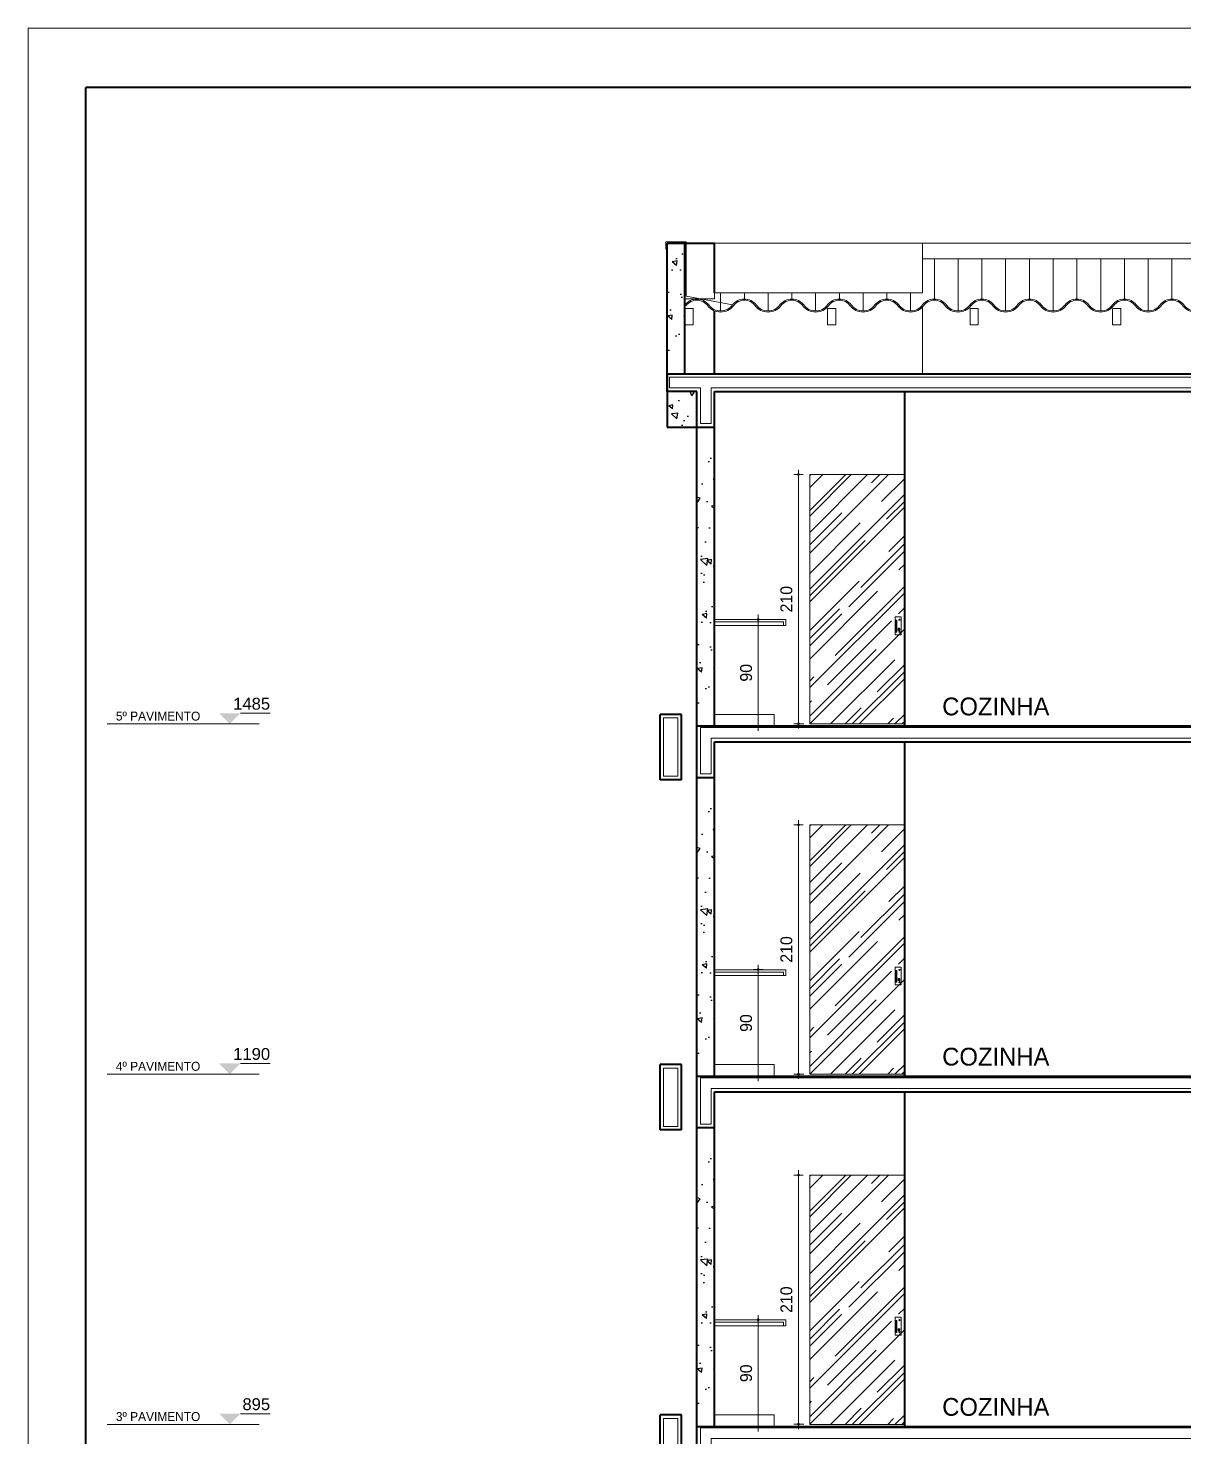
# Model space of a CAD drawing. Header units: millimetres. Extents: x 13204 to 24802, y 21209 to 40694.
# Drawn here: x 13204 to 14177, y 29468 to 30655 of the extents above; entities that cross this region are included whole.
import ezdxf
from ezdxf.enums import TextEntityAlignment as Align

# ---------------------------------------------------------------- set-up
doc = ezdxf.new("R2010")
doc.units = ezdxf.units.MM
for name, color, linetype, lineweight in [('COTAS', 30, 'Continuous', 5), ('Esquadrias', 2, 'Continuous', 20), ('Hachura', 8, 'Continuous', 0), ('Louças', 150, 'Continuous', 15), ('Meia Parede', 11, 'Continuous', 40), ('Moveis', 6, 'Continuous', 13), ('PAREDE', 1, 'Continuous', 40), ('Paredes', 1, 'Continuous', 40), ('PISO', 5, 'Continuous', 5), ('TEXTO', 4, 'Continuous', 5)]:
    doc.layers.add(name, color=color, linetype=linetype, lineweight=lineweight)
doc.layers.add('HACHURAS', color=8, linetype='Continuous')
doc.styles.add('LANA', font='stylu.ttf')
doc.styles.add('util2000', font='arial.ttf')
doc.dimstyles.new('COTA 50', dxfattribs={"dimscale": 0, "dimtxt": 10, "dimasz": 0.5, "dimexe": 1.25, "dimexo": 5, "dimgap": 5, "dimtad": 1, "dimdec": 0, "dimtxsty": 'LANA', "dimblk": 'cota', "dimcen": 2.5, "dimse2": 1, "dimclrd": 256, "dimclre": 256, "dimclrt": 256, "dimaunit": 1, "dimadec": 0, "dimazin": 0, "dimtfac": 1, "dimtdec": 0, "dimtmove": 0, "dimatfit": 3, "dimldrblk": 'DOTSMALL', "dimfxl": 5, "dimfxlon": 1, "dimtzin": 9, "dimlwd": -1, "dimlwe": -1, "dimarcsym": 0})

# ---------------------------------------------------------------- blocks, each defined once
blk = doc.blocks.new('A$C2964091D')
at = {"layer": 'PISO'}
for p, q in [((-2.6, 4.9), (-2.6, 4.1)), ((-1.7, 5.4), (-2.1, 5.4)), ((-2.1, 3.6), (-1.7, 3.6)), ((-1.2, 4.9), (-1.2, 4.1))]:
    blk.add_line(p, q, dxfattribs=at)
for points in [[(0, 15), (-5, 15), (-5, 0), (0, 0)], [(-3.5, 12.2), (-4.5, 12.2), (-4.5, 2.2), (-3.5, 2.2)], [(-1.8, 4.9), (-1.9, 4.9), (-1.9, 4.5), (-1.8, 4.5)]]:
    blk.add_lwpolyline(points, close=True, dxfattribs=at)
for centre, radius in [((-1.4, 12.6), 0.5), ((-1.4, 12.6), 0.2), ((-1.9, 4.7), 0.404), ((-1.4, 2.4), 0.5), ((-1.4, 2.4), 0.2)]:
    blk.add_circle(centre, radius, dxfattribs=at)
for centre, start, end in [((-2.1, 4.9), 90, 180), ((-2.1, 4.1), 180, 270), ((-1.7, 4.9), 360, 90), ((-1.7, 4.1), 270, 360)]:
    blk.add_arc(centre, 0.5, start, end, dxfattribs=at)
blk = doc.blocks.new('A$C08246D74')
at = {"layer": 'PISO'}
for points in [[(120, 0, -0.5), (100, 0, 0.5), (80, 0, -0.5), (60, 0, 0.5), (40, 0, -0.5), (20, 0, 0.5), (0, 0)], [(120.8, -0.6, -0.5), (99.2, -0.6, 0.5), (80.8, -0.6, -0.5), (59.2, -0.6, 0.5), (40.8, -0.6, -0.5), (19.2, -0.6, 0.5), (0.8, -0.6, 0.5)]]:
    blk.add_lwpolyline(points, format="xyb", dxfattribs=at)
blk.add_lwpolyline([(7, -16.6), (7, -2.9), (0, -2.9), (0, -16.6), (7, -16.6)], dxfattribs=at)
blk = doc.blocks.new('*U100', base_point=(65068, 19016.6))
at = {"color": 0}
blk.add_line((65077, 19025.6), (65102, 19025.6), dxfattribs=at)
blk.add_solid([(65068, 19016.6), (65059, 19025.6), (65077, 19025.6)], dxfattribs=at)
blk = doc.blocks.new('*U101', base_point=(65068, 19311.6))
at = {"color": 0}
blk.add_line((65077, 19320.6), (65102, 19320.6), dxfattribs=at)
blk.add_solid([(65068, 19311.6), (65059, 19320.6), (65077, 19320.6)], dxfattribs=at)
blk = doc.blocks.new('*U102', base_point=(65068, 19606.6))
at = {"color": 0}
blk.add_line((65077, 19615.6), (65102, 19615.6), dxfattribs=at)
blk.add_solid([(65068, 19606.6), (65059, 19615.6), (65077, 19615.6)], dxfattribs=at)
blk = doc.blocks.new('cota')
at = {"layer": 'COTAS'}
blk.add_hatch(color=256, dxfattribs=at).paths.add_polyline_path([(-1.6, 0, 1), (1.6, 0, 1)])
for points in [[(-1.6, 0), (-8, 0)], [(0, 1.6), (0, 8)], [(8, 0), (1.6, 0)], [(0, -8), (0, -1.6)]]:
    blk.add_lwpolyline(points, dxfattribs=at)
blk.add_circle((0, 0), 1.6, dxfattribs=at)
blk = doc.blocks.new('*D943')
at = {"layer": 'COTAS', "transparency": 16777216}
for p, q in [((13818.5, 29477.1), (13818.5, 29566.1)), ((13823.5, 29476.6), (13817.3, 29476.6))]:
    blk.add_line(p, q, dxfattribs=at)
at = {"layer": 'Defpoints', "color": 0, "transparency": 16777216}
for p in [(13818.5, 29566.6), (13831.8, 29566.6), (13831.8, 29476.6)]:
    blk.add_point(p, dxfattribs=at)
at = {"layer": 'COTAS', "transparency": 16777216, "xscale": 0.5, "yscale": 0.5, "zscale": 0.5}
for p, rotation in [((13818.5, 29566.6), 90), ((13818.5, 29476.6), 270)]:
    blk.add_blockref('cota', p, dxfattribs=dict(at, rotation=rotation))
at = {"layer": 'COTAS', "transparency": 16777216, "insert": (13808.3, 29521.6), "char_height": 10, "attachment_point": 5, "rotation": 90, "style": 'LANA'}
blk.add_mtext('90', dxfattribs=at)
blk = doc.blocks.new('_DotSmall')
at = {"layer": 'PAREDE', "color": 0, "const_width": 0.5}
blk.add_lwpolyline([(-0.0625, 0, 1), (0.0625, 0, 1)], format="xyb", close=True, dxfattribs=at)
blk = doc.blocks.new('*D944')
at = {"layer": 'COTAS', "transparency": 16777216}
for p, q in [((13852.4, 29479.1), (13852.4, 29688.1)), ((13856.8, 29478.6), (13851.1, 29478.6))]:
    blk.add_line(p, q, dxfattribs=at)
at = {"layer": 'Defpoints', "color": 0, "transparency": 16777216}
for p in [(13852.4, 29688.6), (13861.8, 29688.6), (13861.8, 29478.6)]:
    blk.add_point(p, dxfattribs=at)
at = {"layer": 'COTAS', "transparency": 16777216, "xscale": 0.5, "yscale": 0.5, "zscale": 0.5}
for p, rotation in [((13852.4, 29688.6), 90), ((13852.4, 29478.6), 270)]:
    blk.add_blockref('cota', p, dxfattribs=dict(at, rotation=rotation))
at = {"layer": 'COTAS', "transparency": 16777216, "insert": (13842.2, 29583.6), "char_height": 10, "attachment_point": 5, "rotation": 90, "style": 'LANA'}
blk.add_mtext('210', dxfattribs=at)
blk = doc.blocks.new('*D945')
at = {"layer": 'COTAS', "transparency": 16777216}
for p, q in [((13818.5, 29772.1), (13818.5, 29861.1)), ((13823.5, 29771.6), (13817.3, 29771.6))]:
    blk.add_line(p, q, dxfattribs=at)
at = {"layer": 'Defpoints', "color": 0, "transparency": 16777216}
for p in [(13818.5, 29861.6), (13831.8, 29861.6), (13831.8, 29771.6)]:
    blk.add_point(p, dxfattribs=at)
at = {"layer": 'COTAS', "transparency": 16777216, "xscale": 0.5, "yscale": 0.5, "zscale": 0.5}
for p, rotation in [((13818.5, 29861.6), 90), ((13818.5, 29771.6), 270)]:
    blk.add_blockref('cota', p, dxfattribs=dict(at, rotation=rotation))
at = {"layer": 'COTAS', "transparency": 16777216, "insert": (13808.3, 29816.6), "char_height": 10, "attachment_point": 5, "rotation": 90, "style": 'LANA'}
blk.add_mtext('90', dxfattribs=at)
blk = doc.blocks.new('*D946')
at = {"layer": 'COTAS', "transparency": 16777216}
for p, q in [((13852.4, 29774.1), (13852.4, 29983.1)), ((13856.8, 29773.6), (13851.1, 29773.6))]:
    blk.add_line(p, q, dxfattribs=at)
at = {"layer": 'Defpoints', "color": 0, "transparency": 16777216}
for p in [(13852.4, 29983.6), (13861.8, 29983.6), (13861.8, 29773.6)]:
    blk.add_point(p, dxfattribs=at)
at = {"layer": 'COTAS', "transparency": 16777216, "xscale": 0.5, "yscale": 0.5, "zscale": 0.5}
for p, rotation in [((13852.4, 29983.6), 90), ((13852.4, 29773.6), 270)]:
    blk.add_blockref('cota', p, dxfattribs=dict(at, rotation=rotation))
at = {"layer": 'COTAS', "transparency": 16777216, "insert": (13842.2, 29878.6), "char_height": 10, "attachment_point": 5, "rotation": 90, "style": 'LANA'}
blk.add_mtext('210', dxfattribs=at)
blk = doc.blocks.new('*D947')
at = {"layer": 'COTAS', "transparency": 16777216}
for p, q in [((13818.5, 30067.1), (13818.5, 30156.1)), ((13823.5, 30066.6), (13817.3, 30066.6))]:
    blk.add_line(p, q, dxfattribs=at)
at = {"layer": 'Defpoints', "color": 0, "transparency": 16777216}
for p in [(13818.5, 30156.6), (13831.8, 30156.6), (13831.8, 30066.6)]:
    blk.add_point(p, dxfattribs=at)
at = {"layer": 'COTAS', "transparency": 16777216, "xscale": 0.5, "yscale": 0.5, "zscale": 0.5}
for p, rotation in [((13818.5, 30156.6), 90), ((13818.5, 30066.6), 270)]:
    blk.add_blockref('cota', p, dxfattribs=dict(at, rotation=rotation))
at = {"layer": 'COTAS', "transparency": 16777216, "insert": (13808.3, 30111.6), "char_height": 10, "attachment_point": 5, "rotation": 90, "style": 'LANA'}
blk.add_mtext('90', dxfattribs=at)
blk = doc.blocks.new('*D948')
at = {"layer": 'COTAS', "transparency": 16777216}
for p, q in [((13852.4, 30069.1), (13852.4, 30278.1)), ((13856.8, 30068.6), (13851.1, 30068.6))]:
    blk.add_line(p, q, dxfattribs=at)
at = {"layer": 'Defpoints', "color": 0, "transparency": 16777216}
for p in [(13852.4, 30278.6), (13861.8, 30278.6), (13861.8, 30068.6)]:
    blk.add_point(p, dxfattribs=at)
at = {"layer": 'COTAS', "transparency": 16777216, "xscale": 0.5, "yscale": 0.5, "zscale": 0.5}
for p, rotation in [((13852.4, 30278.6), 90), ((13852.4, 30068.6), 270)]:
    blk.add_blockref('cota', p, dxfattribs=dict(at, rotation=rotation))
at = {"layer": 'COTAS', "transparency": 16777216, "insert": (13842.2, 30173.6), "char_height": 10, "attachment_point": 5, "rotation": 90, "style": 'LANA'}
blk.add_mtext('210', dxfattribs=at)

msp = doc.modelspace()

# ---------------------------------------------------------------- hatches: boundary and pattern name
at = {"layer": 'HACHURAS'}
h = msp.add_hatch(dxfattribs=at)
h.set_pattern_fill('AR-CONC', color=256, scale=0.25, angle=90, style=0)
h.set_pattern_definition([(140, (13741.78, 30363.564), (3.985, 45.546), [4.763, -52.388]), (85, (13741.78, 30363.564), (-47.764, -8.81), [3.81, -41.91]), (190.45, (13742.11, 30367.36), (-43.78, 36.736), [4.048, -44.523]), (136.184, (13729.08, 30363.564), (10.51, 67.77), [7.144, -78.581]), (186.636, (13729.956, 30369.21), (-61.856, 59.35), [6.07, -66.784]), (81.184, (13729.08, 30363.564), (-61.856, 59.35), [5.715, -62.865]), (111, (13732.255, 30369.914), (25.566, 37.904), [4.763, -52.388]), (56, (13732.255, 30369.914), (-46.047, 15.45), [3.81, -41.91]), (161.45, (13734.385, 30373.072), (-20.48, 53.354), [4.047, -44.522]), (127.5, (13741.78, 30363.564), (-21.1388, 0.7722), [0, -41.402, 0, -42.545, 0, -42.0688]), (97.5, (13741.78, 30363.564), (-25.045, 16.705), [0, -24.257, 0, -40.4495, 0, -16.0338]), (57.5, (13741.78, 30349.403), (1.4322, 33.8976), [0, -15.875, 0, -49.53, 0, -65.7225]), (47.5, (13741.78, 30343.053), (-6.3566, 37.032), [0, -20.6375, 0, -32.893, 0, -46.6725])])
h.paths.add_polyline_path([(13756.78, 30473.56), (13741.78, 30473.56), (13741.78, 30363.56), (13756.78, 30363.56)])
h = msp.add_hatch(dxfattribs=at)
h.set_pattern_fill('AR-CONC', color=256, scale=0.215, angle=90, style=0)
h.set_pattern_definition([(140, (13766.78, 29181.564), (3.4269, 39.1697), [4.0957, -45.0532]), (85, (13766.78, 29181.564), (-41.0772, -7.5772), [3.2766, -36.0426]), (190.451, (13767.065, 29184.828), (-37.6501, 31.5926), [3.4809, -38.2893]), (136.184, (13755.86, 29181.564), (9.0391, 58.282), [6.1436, -67.58]), (186.6356, (13756.61, 29186.42), (-53.1965, 51.042), [5.2213, -57.434]), (81.184, (13755.86, 29181.564), (-53.1964, 51.042), [4.915, -54.064]), (111, (13758.588, 29187.025), (21.9871, 32.5972), [4.0957, -45.0532]), (56, (13758.59, 29187.025), (-39.6004, 13.2874), [3.2766, -36.0426]), (161.4514, (13760.42, 29189.74), (-17.6134, 45.8845), [3.4808, -38.2893]), (127.5, (13766.78, 29181.564), (-18.17933, 0.66405), [0, -35.60572, 0, -36.5887, 0, -36.17912]), (97.5, (13766.78, 29181.564), (-21.53882, 14.36623), [0, -20.86102, 0, -34.78657, 0, -13.78903]), (57.5, (13766.78, 29169.386), (1.23168, 29.15198), [0, -13.6525, 0, -42.5958, 0, -56.52135]), (47.5, (13766.78, 29163.925), (-5.4667, 31.8478), [0, -17.74825, 0, -28.288, 0, -40.13835])])
h.paths.add_polyline_path([(13766.78, 30348.56), (13741.78, 30348.56), (13741.78, 30318.56), (13766.78, 30318.56)])
h = msp.add_hatch(dxfattribs=at)
h.set_pattern_fill('AR-CONC', color=256, scale=0.25, angle=90, style=0)
h.set_pattern_definition([(140, (13766.78, 30066.564), (3.985, 45.546), [4.7625, -52.3875]), (85, (13766.78, 30066.564), (-47.764, -8.811), [3.81, -41.91]), (190.45, (13767.11, 30070.36), (-43.779, 36.736), [4.0475, -44.5225]), (136.184, (13754.08, 30066.564), (10.51, 67.77), [7.144, -78.581]), (186.636, (13754.956, 30072.21), (-61.856, 59.351), [6.071, -66.784]), (81.184, (13754.08, 30066.564), (-61.856, 59.351), [5.715, -62.865]), (111, (13757.255, 30072.914), (25.5664, 37.904), [4.7625, -52.3875]), (56, (13757.255, 30072.914), (-46.047, 15.4505), [3.81, -41.91]), (161.451, (13759.385, 30076.072), (-20.481, 53.354), [4.0475, -44.5225]), (127.5, (13766.78, 30066.564), (-21.1388, 0.7722), [0, -41.402, 0, -42.545, 0, -42.0688]), (97.5, (13766.78, 30066.564), (-25.0451, 16.705), [0, -24.257, 0, -40.4495, 0, -16.0338]), (57.5, (13766.78, 30052.403), (1.4322, 33.8976), [0, -15.875, 0, -49.53, 0, -65.7225]), (47.5, (13766.78, 30046.053), (-6.3566, 37.0323), [0, -20.6375, 0, -32.893, 0, -46.6725])])
h.paths.add_polyline_path([(13781.78, 30318.56), (13766.78, 30318.56), (13766.78, 30066.56), (13781.78, 30066.56)])
h = msp.add_hatch(dxfattribs=at)
h.set_pattern_fill('AR-RROOF', color=256, angle=45, style=0)
h.set_pattern_definition([(45, (13861.78, 30068.564), (21.5526, 57.4736), [381, -50.8, 127, -25.4]), (45, (13876.687, 30101.43), (-41.848, 5.927), [76.2, -8.382, 152.4, -19.05]), (45, (13855.494, 30092.81), (81.3611, 105.4282), [203.2, -35.56, 101.6, -25.4])])
h.paths.add_polyline_path([(13941.78, 30278.56), (13861.78, 30278.56), (13861.78, 30068.56), (13941.78, 30068.56)])
h = msp.add_hatch(dxfattribs=at)
h.set_pattern_fill('AR-CONC', color=256, scale=0.25, angle=90, style=0)
h.set_pattern_definition([(140, (13766.78, 29771.564), (3.985, 45.546), [4.7625, -52.3875]), (85, (13766.78, 29771.564), (-47.764, -8.811), [3.81, -41.91]), (190.45, (13767.11, 29775.36), (-43.779, 36.736), [4.0475, -44.5225]), (136.184, (13754.08, 29771.564), (10.51, 67.77), [7.144, -78.581]), (186.636, (13754.956, 29777.21), (-61.856, 59.351), [6.071, -66.784]), (81.184, (13754.08, 29771.564), (-61.856, 59.351), [5.715, -62.865]), (111, (13757.255, 29777.914), (25.5664, 37.904), [4.7625, -52.3875]), (56, (13757.255, 29777.914), (-46.047, 15.4505), [3.81, -41.91]), (161.451, (13759.385, 29781.072), (-20.481, 53.354), [4.0475, -44.5225]), (127.5, (13766.78, 29771.564), (-21.1388, 0.7722), [0, -41.402, 0, -42.545, 0, -42.0688]), (97.5, (13766.78, 29771.564), (-25.0451, 16.705), [0, -24.257, 0, -40.4495, 0, -16.0338]), (57.5, (13766.78, 29757.403), (1.4322, 33.8976), [0, -15.875, 0, -49.53, 0, -65.7225]), (47.5, (13766.78, 29751.053), (-6.3566, 37.0323), [0, -20.6375, 0, -32.893, 0, -46.6725])])
h.paths.add_polyline_path([(13781.78, 30023.56), (13766.78, 30023.56), (13766.78, 29771.56), (13781.78, 29771.56)])
h = msp.add_hatch(dxfattribs=at)
h.set_pattern_fill('AR-RROOF', color=256, angle=45, style=0)
h.set_pattern_definition([(45, (13861.78, 29773.564), (21.5526, 57.4736), [381, -50.8, 127, -25.4]), (45, (13876.687, 29806.43), (-41.848, 5.927), [76.2, -8.382, 152.4, -19.05]), (45, (13855.494, 29797.81), (81.3611, 105.4282), [203.2, -35.56, 101.6, -25.4])])
h.paths.add_polyline_path([(13941.78, 29983.56), (13861.78, 29983.56), (13861.78, 29773.56), (13941.78, 29773.56)])
h = msp.add_hatch(dxfattribs=at)
h.set_pattern_fill('AR-CONC', color=256, scale=0.25, angle=90, style=0)
h.set_pattern_definition([(140, (13766.78, 29476.564), (3.985, 45.546), [4.7625, -52.3875]), (85, (13766.78, 29476.564), (-47.764, -8.811), [3.81, -41.91]), (190.45, (13767.11, 29480.36), (-43.779, 36.736), [4.0475, -44.5225]), (136.184, (13754.08, 29476.564), (10.51, 67.77), [7.144, -78.581]), (186.636, (13754.956, 29482.21), (-61.856, 59.351), [6.071, -66.784]), (81.184, (13754.08, 29476.564), (-61.856, 59.351), [5.715, -62.865]), (111, (13757.255, 29482.914), (25.5664, 37.904), [4.7625, -52.3875]), (56, (13757.255, 29482.914), (-46.047, 15.4505), [3.81, -41.91]), (161.451, (13759.385, 29486.072), (-20.481, 53.354), [4.0475, -44.5225]), (127.5, (13766.78, 29476.564), (-21.1388, 0.7722), [0, -41.402, 0, -42.545, 0, -42.0688]), (97.5, (13766.78, 29476.564), (-25.0451, 16.705), [0, -24.257, 0, -40.4495, 0, -16.0338]), (57.5, (13766.78, 29462.403), (1.4322, 33.8976), [0, -15.875, 0, -49.53, 0, -65.7225]), (47.5, (13766.78, 29456.053), (-6.3566, 37.0323), [0, -20.6375, 0, -32.893, 0, -46.6725])])
h.paths.add_polyline_path([(13781.78, 29728.56), (13766.78, 29728.56), (13766.78, 29476.56), (13781.78, 29476.56)])
h = msp.add_hatch(dxfattribs=at)
h.set_pattern_fill('AR-RROOF', color=256, angle=45, style=0)
h.set_pattern_definition([(45, (13861.78, 29478.564), (21.5526, 57.4736), [381, -50.8, 127, -25.4]), (45, (13876.687, 29511.43), (-41.848, 5.927), [76.2, -8.382, 152.4, -19.05]), (45, (13855.494, 29502.81), (81.3611, 105.4282), [203.2, -35.56, 101.6, -25.4])])
h.paths.add_polyline_path([(13941.78, 29688.56), (13861.78, 29688.56), (13861.78, 29478.56), (13941.78, 29478.56)])

# ---------------------------------------------------------------- linework, layer by layer
at = {"layer": 'Esquadrias'}
for p, q in [((13956.78, 30473.56), (13781.78, 30473.56)), ((13956.78, 30460.19), (13956.78, 30473.56)), ((13956.78, 30363.56), (13956.78, 30419.88))]:
    msp.add_line(p, q, dxfattribs=at)
at = {"layer": 'Hachura'}
for p, q in [((13966.78, 30426.45), (13966.78, 30460.19)), ((13986.78, 30416.45), (13986.78, 30460.19)), ((14006.78, 30426.45), (14006.78, 30460.19)), ((14026.78, 30416.45), (14026.78, 30460.19)), ((14046.78, 30426.45), (14046.78, 30460.19)), ((14066.78, 30416.45), (14066.78, 30460.19)), ((14086.78, 30426.45), (14086.78, 30460.19)), ((14106.78, 30416.45), (14106.78, 30460.19)), ((14126.78, 30426.45), (14126.78, 30460.19)), ((14146.78, 30416.45), (14146.78, 30460.19)), ((14166.78, 30426.45), (14166.78, 30460.19)), ((13766.78, 30426.45), (13766.78, 30426.69)), ((13786.78, 30416.45), (13786.78, 30431.69)), ((13806.78, 30426.45), (13806.78, 30431.69)), ((13826.78, 30416.45), (13826.78, 30431.69)), ((13846.78, 30426.45), (13846.78, 30431.69)), ((13866.78, 30416.45), (13866.78, 30431.69)), ((13886.78, 30426.45), (13886.78, 30431.69)), ((13906.78, 30416.45), (13906.78, 30431.69)), ((13926.78, 30426.45), (13926.78, 30431.69)), ((13946.78, 30416.45), (13946.78, 30431.69))]:
    msp.add_line(p, q, dxfattribs=at)
at = {"layer": 'Louças'}
for p, q in [((13956.78, 30473.56), (14221.78, 30473.56)), ((13839.78, 30151.56), (13781.78, 30151.56)), ((13831.78, 30076.56), (13781.78, 30076.56)), ((13831.78, 30076.56), (13831.78, 30066.56)), ((13839.78, 29856.56), (13781.78, 29856.56)), ((13831.78, 29781.56), (13781.78, 29781.56)), ((13831.78, 29781.56), (13831.78, 29771.56)), ((13839.78, 29561.56), (13781.78, 29561.56)), ((13831.78, 29486.56), (13781.78, 29486.56)), ((13831.78, 29486.56), (13831.78, 29476.56))]:
    msp.add_line(p, q, dxfattribs=at)
for points in [[(13781.78, 30156.56), (13841.78, 30156.56), (13841.78, 30151.56), (13839.78, 30151.56), (13839.78, 30154.56), (13781.78, 30154.56)], [(13781.78, 29861.56), (13841.78, 29861.56), (13841.78, 29856.56), (13839.78, 29856.56), (13839.78, 29859.56), (13781.78, 29859.56)], [(13781.78, 29566.56), (13841.78, 29566.56), (13841.78, 29561.56), (13839.78, 29561.56), (13839.78, 29564.56), (13781.78, 29564.56)]]:
    msp.add_lwpolyline(points, dxfattribs=at)
at = {"layer": 'Meia Parede'}
for p, q in [((13756.78, 30473.56), (13781.78, 30473.56)), ((13781.78, 30431.69), (13781.78, 30473.56)), ((13781.78, 30363.56), (13781.78, 30416.41)), ((13941.78, 30066.56), (13941.78, 30348.56)), ((13941.78, 29771.56), (13941.78, 30053.56)), ((13941.78, 29476.56), (13941.78, 29758.56))]:
    msp.add_line(p, q, dxfattribs=at)
at = {"layer": 'Moveis'}
for points in [[(13941.78, 30278.56), (13861.78, 30278.56), (13861.78, 30068.56), (13941.78, 30068.56)], [(13941.78, 29983.56), (13861.78, 29983.56), (13861.78, 29773.56), (13941.78, 29773.56)], [(13941.78, 29688.56), (13861.78, 29688.56), (13861.78, 29478.56), (13941.78, 29478.56)]]:
    msp.add_lwpolyline(points, close=True, dxfattribs=at)
at = {"layer": 'Paredes'}
for p, q in [((21256.85, 30604.49), (13252.5, 30604.49)), ((13252.5, 28446.32), (13252.5, 30604.49)), ((13741.78, 30348.56), (13741.78, 30473.56)), ((13741.78, 30473.56), (13756.78, 30473.56)), ((13756.78, 30363.56), (13756.78, 30473.56)), ((13741.78, 30363.56), (15069.23, 30363.56)), ((13741.78, 30363.56), (13741.78, 30318.56)), ((13766.78, 30348.56), (13741.78, 30348.56)), ((13766.78, 30066.56), (13766.78, 30348.56)), ((13781.78, 30066.56), (13781.78, 30348.56)), ((13781.78, 30348.56), (14206.78, 30348.56)), ((13741.78, 30318.56), (13781.78, 30318.56)), ((13735.78, 30021.56), (13735.78, 30076.56)), ((13753.78, 30076.56), (13735.78, 30076.56)), ((13753.78, 30021.56), (13753.78, 30076.56)), ((13766.78, 29771.56), (13766.78, 30068.56)), ((14206.78, 30066.56), (13766.78, 30066.56)), ((13781.78, 29771.56), (13781.78, 30053.56)), ((13781.78, 30053.56), (14206.78, 30053.56)), ((13753.78, 30021.56), (13735.78, 30021.56)), ((13766.78, 30023.56), (13781.78, 30023.56)), ((13735.78, 29726.56), (13735.78, 29781.56)), ((13753.78, 29781.56), (13735.78, 29781.56)), ((13753.78, 29726.56), (13753.78, 29781.56)), ((13766.78, 29476.56), (13766.78, 29773.56)), ((14206.78, 29771.56), (13766.78, 29771.56)), ((13781.78, 29476.56), (13781.78, 29758.56)), ((13781.78, 29758.56), (14206.78, 29758.56)), ((13753.78, 29726.56), (13735.78, 29726.56)), ((13766.78, 29728.56), (13781.78, 29728.56)), ((13735.78, 29431.56), (13735.78, 29486.56)), ((13753.78, 29486.56), (13735.78, 29486.56)), ((13753.78, 29431.56), (13753.78, 29486.56)), ((13766.78, 29181.56), (13766.78, 29478.56)), ((14206.78, 29476.56), (13766.78, 29476.56))]:
    msp.add_line(p, q, dxfattribs=at)
at = {"layer": 'PISO'}
for p, q in [((13956.78, 30460.19), (14221.78, 30460.19)), ((13956.78, 30460.19), (13956.78, 30431.69)), ((13756.78, 30426.69), (13781.78, 30426.69)), ((13781.78, 30431.69), (13956.78, 30431.69)), ((13781.78, 30426.69), (13781.78, 30431.69))]:
    msp.add_line(p, q, dxfattribs=at)
for points in [[(13741.78, 30468.56), (13740.78, 30468.56), (13740.78, 30474.56), (13757.78, 30474.56), (13757.78, 30428.76), (13796.78, 30421.45)], [(13769.78, 30351.56), (13769.78, 30321.56), (13778.78, 30321.56), (13778.78, 30351.56), (14209.78, 30351.56), (14209.78, 30321.56), (14218.78, 30321.56), (14218.78, 30351.56), (14344.78, 30351.56), (14344.78, 30321.56), (14353.78, 30321.56), (14353.78, 30351.56), (14729.78, 30351.56), (14729.78, 30321.56), (14738.78, 30321.56), (14738.78, 30351.56), (15057.23, 30351.56), (15057.23, 30321.56), (15066.23, 30321.56), (15066.23, 30360.56), (13743.67, 30360.56), (13743.67, 30351.56), (13769.78, 30351.56)]]:
    msp.add_lwpolyline(points, dxfattribs=at)
for points in [[(13750.78, 30073.56), (13738.78, 30073.56), (13738.78, 30024.56), (13750.78, 30024.56)], [(13769.78, 30065.56), (13769.78, 30026.56), (13778.78, 30026.56), (13778.78, 30056.56), (14209.78, 30056.56), (14209.78, 30026.56), (14218.78, 30026.56), (14218.78, 30056.56), (14344.78, 30056.56), (14344.78, 30026.56), (14353.78, 30026.56), (14353.78, 30056.56), (14729.78, 30056.56), (14729.78, 30026.56), (14738.78, 30026.56), (14738.78, 30056.56), (15057.23, 30056.56), (15057.23, 30026.56), (15066.23, 30026.56), (15066.23, 30065.56)], [(13750.78, 29778.56), (13738.78, 29778.56), (13738.78, 29729.56), (13750.78, 29729.56)], [(13769.78, 29770.56), (13769.78, 29731.56), (13778.78, 29731.56), (13778.78, 29761.56), (14209.78, 29761.56), (14209.78, 29731.56), (14218.78, 29731.56), (14218.78, 29761.56), (14344.78, 29761.56), (14344.78, 29731.56), (14353.78, 29731.56), (14353.78, 29761.56), (14729.78, 29761.56), (14729.78, 29731.56), (14738.78, 29731.56), (14738.78, 29761.56), (15057.23, 29761.56), (15057.23, 29731.56), (15066.23, 29731.56), (15066.23, 29770.56)], [(13750.78, 29483.56), (13738.78, 29483.56), (13738.78, 29434.56), (13750.78, 29434.56)], [(13769.78, 29475.56), (13769.78, 29436.56), (13778.78, 29436.56), (13778.78, 29466.56), (14209.78, 29466.56), (14209.78, 29436.56), (14218.78, 29436.56), (14218.78, 29466.56), (14344.78, 29466.56), (14344.78, 29436.56), (14353.78, 29436.56), (14353.78, 29466.56), (14729.78, 29466.56), (14729.78, 29436.56), (14738.78, 29436.56), (14738.78, 29466.56), (15057.23, 29466.56), (15057.23, 29436.56), (15066.23, 29436.56), (15066.23, 29475.56)]]:
    msp.add_lwpolyline(points, close=True, dxfattribs=at)
at = {"layer": 'TEXTO'}
for p, q in [((13203.83, 28396.34), (13203.83, 30654.6)), ((21305.52, 30654.6), (13203.83, 30654.6)), ((13398.16, 30068.56), (13270.19, 30068.56)), ((13398.16, 29773.56), (13270.19, 29773.56)), ((13398.16, 29478.56), (13270.19, 29478.56))]:
    msp.add_line(p, q, dxfattribs=at)

# ---------------------------------------------------------------- block references
at = {"layer": 'PISO'}
for name, p in [('A$C08246D74', (13756.78, 30421.45)), ('A$C08246D74', (13876.78, 30421.45)), ('A$C08246D74', (13996.78, 30421.45)), ('A$C08246D74', (14116.78, 30421.45)), ('A$C2964091D', (13938.78, 30143.72)), ('A$C2964091D', (13938.78, 29848.72)), ('A$C2964091D', (13938.78, 29553.72))]:
    msp.add_blockref(name, p, dxfattribs=at)
at = {"layer": 'TEXTO'}
ref = msp.add_blockref('*U102', (13373.51, 30068.56), dxfattribs=at)
ref.add_attrib('NÍVEL', '1485', dxfattribs={"layer": '0', "color": 0, "height": 10, "style": 'util2000'}).set_placement((13407.51, 30080.56), align=Align.RIGHT)
ref = msp.add_blockref('*U101', (13373.51, 29773.56), dxfattribs=at)
ref.add_attrib('NÍVEL', '1190', dxfattribs={"layer": '0', "color": 0, "height": 10, "style": 'util2000'}).set_placement((13407.51, 29785.56), align=Align.RIGHT)
ref = msp.add_blockref('*U100', (13373.51, 29478.56), dxfattribs=at)
ref.add_attrib('NÍVEL', '895', dxfattribs={"layer": '0', "color": 0, "height": 10, "style": 'util2000'}).set_placement((13407.51, 29490.56), align=Align.RIGHT)

# ---------------------------------------------------------------- texts
at = {"layer": 'TEXTO', "style": 'LANA'}
for s, p in [('5º PAVIMENTO', (13313.21, 30071.4)), ('4º PAVIMENTO', (13313.21, 29776.4)), ('3º PAVIMENTO', (13313.21, 29481.4))]:
    msp.add_text(s, height=7.5, dxfattribs=at).set_placement(p, align=Align.CENTER)
at = {"layer": 'TEXTO', "char_height": 15, "width": 175.9752, "attachment_point": 5, "style": 'LANA'}
for insert in [(14018.49, 30083.16), (14018.49, 29788.16), (14018.49, 29493.16)]:
    msp.add_mtext('COZINHA', dxfattribs=dict(at, insert=insert))

# ---------------------------------------------------------------- dimensions: what is measured, and where the dimension line sits
at = {"layer": 'COTAS'}
for base, p1, p2, picture, middle in [((13852.35, 30278.56), (13861.78, 30068.56), (13861.78, 30278.56), '*D948', (13842.17, 30173.56)), ((13818.51, 30156.56), (13831.78, 30066.56), (13831.78, 30156.56), '*D947', (13808.31, 30111.56)), ((13852.35, 29983.56), (13861.78, 29773.56), (13861.78, 29983.56), '*D946', (13842.17, 29878.56)), ((13818.51, 29861.56), (13831.78, 29771.56), (13831.78, 29861.56), '*D945', (13808.31, 29816.56)), ((13852.35, 29688.56), (13861.78, 29478.56), (13861.78, 29688.56), '*D944', (13842.17, 29583.56)), ((13818.51, 29566.56), (13831.78, 29476.56), (13831.78, 29566.56), '*D943', (13808.31, 29521.56))]:
    dim = msp.add_linear_dim(base=base, p1=p1, p2=p2, angle=90, dimstyle='COTA 50', override={"dimscale": 1, "dimarcsym": 2}, dxfattribs=at)
    dim.commit()
    dim.dimension.update_dxf_attribs({"geometry": picture, "text_midpoint": middle})

doc.saveas('drawing.dxf')
